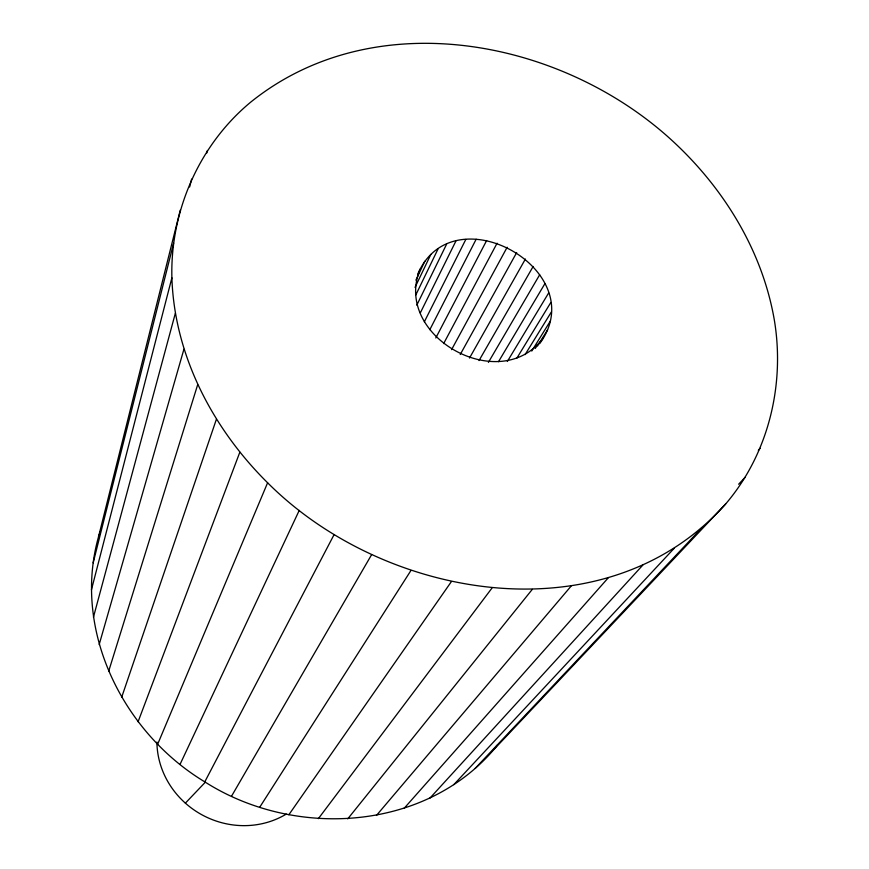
<?xml version="1.0" encoding="UTF-8"?>
<svg xmlns="http://www.w3.org/2000/svg" width="869" height="869" viewBox="0 0 869 869"><rect width="100%" height="100%" fill="white"/><g stroke="black" fill="none" stroke-linecap="round" stroke-linejoin="round"><path stroke-width="1.3" d="M725.658 503.966C606.03 638.226 384.837 600.294 267.609 482.773C212.916 428.656 174.43 355.703 171.888 277.841C170.128 211.2 199.153 144.819 250.652 102.184C374.213 2.618 561.092 38.79 671.846 140.311C723.41 187.585 762.178 250.207 774.268 319.662C785.185 384.435 768.63 453.683 725.658 503.966L493.918 749.491C423.301 831.774 293.244 838.433 204.791 781.85C123.322 732.882 72.116 630.785 98.512 536.814L180.252 210.157M539.671 343.635C593.136 270.965 453.325 191.821 417.815 273.996M93.168 562.862L173.594 243.244M189.627 186.987L191.625 179.09M91.441 589.801L171.888 277.841M206.713 153.118L207.398 150.5M93.439 617.196L175.31 313.372M99.175 644.57L183.913 349.24M108.614 671.444L197.654 384.771M121.649 697.34L216.381 419.325M98.512 536.814L100.283 531.861M420.151 269.097C392.256 336.325 500.501 396.405 543.255 337.878M138.084 721.759L239.833 452.206M157.647 744.266L267.609 482.773M180.024 764.427L299.24 510.396M415.903 280.176L424.789 261.254M415.034 287.389L430.85 254.389M415.751 295.069L438.182 248.653M416.794 305.16L446.59 244.2M420.335 312.851L455.877 241.104M424.344 321.812L465.806 239.442M429.84 329.666L476.147 239.247M435.793 337.976L486.651 240.517M204.791 781.85L334.13 534.544M443.646 343.592L497.068 243.211M451.576 349.653L507.148 247.263M460.244 354.498L516.675 252.575M469.51 358.05L525.397 259.038M479.025 360.581L533.142 266.479M231.523 796.221L371.595 554.704M488.411 362.395L539.692 274.745M498.502 361.7L544.917 283.631M507.344 361.471L548.665 292.94M516.936 358.017L550.848 302.434M525.093 354.617L551.402 311.906M531.741 351.054L550.305 321.128M535.304 348.447L537.455 344.993M537.563 345.927L547.579 329.851M259.712 807.258L410.928 570.509M288.834 814.785L451.348 581.654M493.918 749.491L497.057 745.298M318.358 818.663L492.06 587.965M347.741 818.88L532.284 589.367M376.462 815.437L571.281 585.912M404.02 808.463L608.333 577.744M429.927 798.133L642.81 565.111M758.3 450.327L760.136 448.339M453.792 784.664L674.159 548.328M738.639 484.229L745.135 477.309M475.224 768.337L701.902 527.798M185.369 803.141L204.812 782.741M286.281 814.079A84.032 79.079 28.7 0 1 201.282 814.449A84.032 79.079 28.7 0 1 156.909 742.039"/></g></svg>
